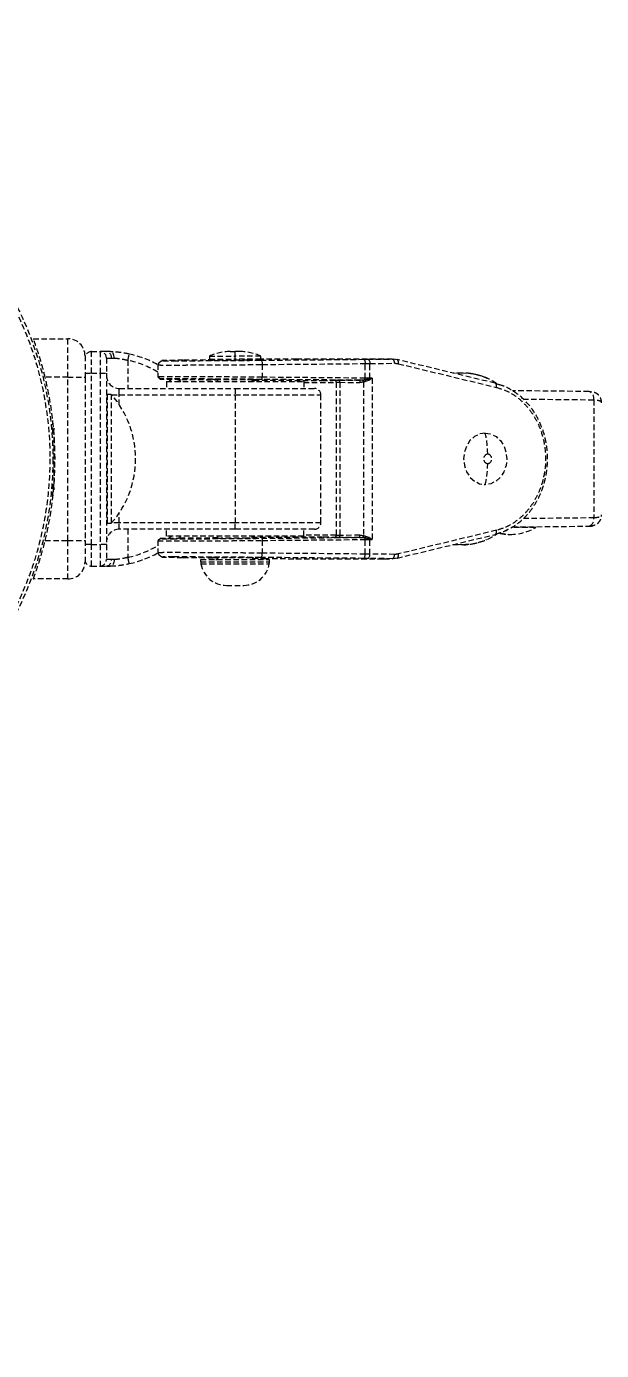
# Model space of a CAD drawing. Header units: millimetres. Extents: x -4075 to 3853, y -2344 to 2376.
# Drawn here: x -1712.3 to -1578.2, y 138.3 to 447 of the extents above; entities that cross this region are included whole.
import ezdxf

# ---------------------------------------------------------------- set-up
doc = ezdxf.new("R2010")
doc.units = ezdxf.units.MM
doc.linetypes.add('HIDDEN', pattern=[1.905, 1.27, -0.635])
for name, color, linetype in [('DIKOM_ОБЪЕКТ', 7, 'Continuous'), ('DIKOM_РАЗМЕР_ЗОНА', 7, 'Continuous'), ('DIKOM_РАЗМЕР_ОБЪЕКТА', 7, 'Continuous')]:
    doc.layers.add(name, color=color, linetype=linetype)
doc.styles.add('style1', font='arialbd.ttf', dxfattribs={"width": 0.8})
doc.dimstyles.new('1-50', dxfattribs={"dimtxt": 300, "dimasz": 200, "dimexe": 100, "dimexo": 0, "dimgap": 100, "dimtad": 1, "dimtxsty": 'style1', "dimcen": 200, "dimclrd": 7, "dimclre": 7, "dimclrt": 7, "dimadec": 1, "dimazin": 2, "dimtfac": 1, "dimtmove": 0, "dimatfit": 2, "dimfxl": 0, "dimlwd": 25, "dimlwe": 18, "dimarcsym": 0})

# ---------------------------------------------------------------- blocks, each defined once
blk = doc.blocks.new('*D0')
at = {"layer": 'Defpoints', "color": 0, "transparency": 16777216}
for p in [(-3364.5, 346.19), (3853.1, 341.49), (3853.1, -2244.04)]:
    blk.add_point(p, dxfattribs=at)
at = {"layer": 'DIKOM_РАЗМЕР_ЗОНА', "color": 7, "lineweight": 18, "transparency": 16777216}
for p, q in [((-3364.5, 346.19), (-3364.5, -2344.04)), ((3853.1, 341.49), (3853.1, -2344.04))]:
    blk.add_line(p, q, dxfattribs=at)
at = {"layer": 'DIKOM_РАЗМЕР_ЗОНА', "color": 7, "lineweight": 25, "transparency": 16777216}
blk.add_line((-3164.5, -2244.04), (3653.1, -2244.04), dxfattribs=at)
at = {"layer": 'DIKOM_РАЗМЕР_ЗОНА', "color": 7, "transparency": 16777216}
for points in [[(-3164.5, -2210.7), (-3164.5, -2277.37), (-3364.5, -2244.04)], [(3653.1, -2210.7), (3653.1, -2277.37), (3853.1, -2244.04)]]:
    blk.add_solid(points, dxfattribs=at)
at = {"layer": 'DIKOM_РАЗМЕР_ЗОНА', "color": 7, "transparency": 16777216, "insert": (164.83, -1990.86), "char_height": 300, "attachment_point": 5, "style": 'style1'}
blk.add_mtext('{\\fArial|b0|i0|c204|p34;7220}', dxfattribs=at)
blk = doc.blocks.new('*D1')
at = {"layer": 'Defpoints', "color": 0, "transparency": 16777216}
for p in [(-1865.19, 346.19), (2353.81, 346.19), (2353.81, -666.66)]:
    blk.add_point(p, dxfattribs=at)
at = {"layer": 'DIKOM_РАЗМЕР_ОБЪЕКТА', "color": 7, "lineweight": 18, "transparency": 16777216}
for p, q in [((-1865.19, 346.19), (-1865.19, -766.66)), ((2353.81, 346.19), (2353.81, -766.66))]:
    blk.add_line(p, q, dxfattribs=at)
at = {"layer": 'DIKOM_РАЗМЕР_ОБЪЕКТА', "color": 7, "lineweight": 25, "transparency": 16777216}
blk.add_line((-1665.19, -666.66), (2153.81, -666.66), dxfattribs=at)
at = {"layer": 'DIKOM_РАЗМЕР_ОБЪЕКТА', "color": 7, "transparency": 16777216}
for points in [[(-1665.19, -633.33), (-1665.19, -700), (-1865.19, -666.66)], [(2153.81, -633.33), (2153.81, -700), (2353.81, -666.66)]]:
    blk.add_solid(points, dxfattribs=at)
at = {"layer": 'DIKOM_РАЗМЕР_ОБЪЕКТА', "color": 7, "transparency": 16777216, "insert": (244.3, -413.49), "char_height": 300, "attachment_point": 5, "style": 'style1'}
blk.add_mtext('{\\fArial|b0|i0|c204|p34;4220}', dxfattribs=at)
blk = doc.blocks.new('*D2')
at = {"layer": 'Defpoints', "color": 0, "transparency": 16777216}
for p in [(2054.85, 2376.19), (-3624.48, -1683.81), (2044.31, -1683.81)]:
    blk.add_point(p, dxfattribs=at)
at = {"layer": 'DIKOM_РАЗМЕР_ЗОНА', "color": 7, "lineweight": 18, "transparency": 16777216}
for p, q in [((2054.85, 2376.19), (-3724.48, 2376.19)), ((2044.31, -1683.81), (-3724.48, -1683.81))]:
    blk.add_line(p, q, dxfattribs=at)
at = {"layer": 'DIKOM_РАЗМЕР_ЗОНА', "color": 7, "lineweight": 25, "transparency": 16777216}
blk.add_line((-3624.48, 2176.19), (-3624.48, -1483.81), dxfattribs=at)
at = {"layer": 'DIKOM_РАЗМЕР_ЗОНА', "color": 7, "transparency": 16777216}
for points in [[(-3657.81, 2176.19), (-3591.14, 2176.19), (-3624.48, 2376.19)], [(-3657.81, -1483.81), (-3591.14, -1483.81), (-3624.48, -1683.81)]]:
    blk.add_solid(points, dxfattribs=at)
at = {"layer": 'DIKOM_РАЗМЕР_ЗОНА', "color": 7, "transparency": 16777216, "insert": (-3877.65, 411.65), "char_height": 300, "attachment_point": 5, "rotation": 90, "style": 'style1'}
blk.add_mtext('{\\fArial|b0|i0|c204|p34;4000}', dxfattribs=at)
blk = doc.blocks.new('*D3')
at = {"layer": 'Defpoints', "color": 0, "transparency": 16777216}
for p in [(1216.81, 846.19), (-2144.45, -153.81), (1216.81, -153.81)]:
    blk.add_point(p, dxfattribs=at)
at = {"layer": 'DIKOM_РАЗМЕР_ОБЪЕКТА', "color": 7, "lineweight": 18, "transparency": 16777216}
for p, q in [((1216.81, 846.19), (-2244.45, 846.19)), ((1216.81, -153.81), (-2244.45, -153.81))]:
    blk.add_line(p, q, dxfattribs=at)
at = {"layer": 'DIKOM_РАЗМЕР_ОБЪЕКТА', "color": 7, "lineweight": 25, "transparency": 16777216}
blk.add_line((-2144.45, 646.19), (-2144.45, 46.19), dxfattribs=at)
at = {"layer": 'DIKOM_РАЗМЕР_ОБЪЕКТА', "color": 7, "transparency": 16777216}
for points in [[(-2177.79, 646.19), (-2111.12, 646.19), (-2144.45, 846.19)], [(-2177.79, 46.19), (-2111.12, 46.19), (-2144.45, -153.81)]]:
    blk.add_solid(points, dxfattribs=at)
at = {"layer": 'DIKOM_РАЗМЕР_ОБЪЕКТА', "color": 7, "transparency": 16777216, "insert": (-2397.63, 346.19), "char_height": 300, "attachment_point": 5, "rotation": 90, "style": 'style1'}
blk.add_mtext('{\\fArial|b0|i0|c204|p34;1000}', dxfattribs=at)

msp = doc.modelspace()

# ---------------------------------------------------------------- linework, layer by layer
at = {"layer": 'DIKOM_ОБЪЕКТ', "color": 7, "linetype": 'HIDDEN', "lineweight": 15}
for p, q in [((-1710.754, 374.185), (-1702.694, 374.185)), ((-1702.694, 365.185), (-1702.694, 374.185)), ((-1697.194, 371.185), (-1695.194, 371.185)), ((-1697.194, 366.185), (-1697.194, 371.185)), ((-1695.194, 371.185), (-1695.194, 366.185)), ((-1693.694, 371.185), (-1695.194, 371.185)), ((-1692.794, 371.169), (-1693.694, 371.185)), ((-1664.811, 371.185), (-1663.694, 371.185)), ((-1663.694, 370.141), (-1663.694, 371.185)), ((-1662.578, 371.185), (-1663.694, 371.185)), ((-1698.694, 370.185), (-1698.694, 365.185)), ((-1693.694, 369.685), (-1693.694, 366.185)), ((-1693.694, 369.685), (-1692.541, 369.685)), ((-1692.541, 369.685), (-1691.889, 369.67)), ((-1688.694, 369.147), (-1688.694, 362.585)), ((-1681.694, 368.172), (-1681.694, 365.199)), ((-1668.697, 369.254), (-1675.799, 369.168)), ((-1669.694, 370.141), (-1669.694, 369.4)), ((-1669.694, 370.141), (-1663.694, 370.141)), ((-1669.694, 369.4), (-1663.694, 369.4)), ((-1668.953, 369.4), (-1668.518, 369.153)), ((-1663.694, 369.4), (-1663.694, 370.141)), ((-1657.694, 370.141), (-1663.694, 370.141)), ((-1657.694, 369.4), (-1663.694, 369.4)), ((-1658.742, 369.226), (-1658.436, 369.4)), ((-1657.789, 369.386), (-1658.474, 369.378)), ((-1657.71, 369.168), (-1633.723, 369.386)), ((-1657.694, 369.4), (-1657.694, 370.141)), ((-1657.351, 368.168), (-1633.363, 368.387)), ((-1657.351, 368.168), (-1657.351, 365.204)), ((-1651.295, 369.455), (-1656.991, 369.395)), ((-1649.378, 369.455), (-1651.295, 369.455)), ((-1649.378, 369.455), (-1649.514, 369.454)), ((-1629.09, 369.454), (-1649.514, 369.454)), ((-1649.484, 369.454), (-1649.514, 369.454)), ((-1649.483, 369.454), (-1649.514, 369.454)), ((-1629.08, 369.454), (-1649.484, 369.454)), ((-1633.363, 364.985), (-1633.363, 368.387)), ((-1632.798, 369.395), (-1627.038, 369.455)), ((-1632.254, 368.395), (-1626.493, 368.455)), ((-1632.254, 364.975), (-1632.254, 368.395)), ((-1628.956, 369.455), (-1629.09, 369.454)), ((-1629.09, 369.454), (-1628.955, 369.455)), ((-1629.09, 369.454), (-1629.073, 369.454)), ((-1629.09, 369.454), (-1629.077, 369.454)), ((-1627.038, 369.455), (-1628.955, 369.455)), ((-1625.775, 369.245), (-1626.841, 369.386)), ((-1603.067, 363.817), (-1625.919, 369.327)), ((-1625.616, 368.355), (-1602.765, 362.844)), ((-1702.694, 365.185), (-1707.983, 365.185)), ((-1702.694, 327.185), (-1702.694, 365.185)), ((-1702.694, 365.185), (-1698.694, 365.185)), ((-1698.694, 366.185), (-1697.194, 366.185)), ((-1698.694, 365.185), (-1698.694, 327.185)), ((-1697.194, 326.185), (-1697.194, 366.185)), ((-1697.194, 366.185), (-1695.194, 366.185)), ((-1695.194, 366.185), (-1695.194, 326.185)), ((-1695.194, 366.185), (-1693.694, 366.185)), ((-1693.694, 366.185), (-1693.694, 326.185)), ((-1681.627, 365.3), (-1681.63, 365.299)), ((-1679.694, 364.185), (-1679.694, 362.585)), ((-1679.694, 364.185), (-1647.694, 364.185)), ((-1678.586, 364.185), (-1679.449, 364.876)), ((-1676.995, 364.79), (-1676.345, 364.185)), ((-1676.151, 364.704), (-1667.694, 364.601)), ((-1667.694, 364.185), (-1667.694, 364.716)), ((-1659.694, 364.185), (-1659.694, 364.657)), ((-1658.731, 364.627), (-1659.694, 364.626)), ((-1659.694, 364.53), (-1659.32, 364.528)), ((-1659.281, 364.502), (-1659.694, 364.512)), ((-1659.694, 364.504), (-1659.278, 364.499)), ((-1634.666, 364.496), (-1657.531, 364.704)), ((-1633.363, 364.985), (-1657.351, 365.204)), ((-1647.694, 364.185), (-1647.694, 362.585)), ((-1639.332, 364.527), (-1634.666, 364.496)), ((-1633.842, 364.535), (-1634.666, 364.496)), ((-1634.561, 364.496), (-1634.649, 364.46)), ((-1632.539, 364.478), (-1633.339, 364.182)), ((-1631.746, 364.97), (-1632.269, 364.815)), ((-1631.746, 364.97), (-1632.254, 364.975)), ((-1631.746, 364.97), (-1632.207, 364.655)), ((-1631.746, 364.97), (-1631.746, 327.401)), ((-1610.781, 366.185), (-1612.891, 366.185)), ((-1610.779, 366.134), (-1612.331, 366.05)), ((-1609.915, 366.1), (-1611.236, 366.178)), ((-1693.494, 361.185), (-1693.694, 360.985)), ((-1692.566, 361.185), (-1693.494, 361.185)), ((-1693.494, 361.185), (-1693.494, 331.185)), ((-1692.566, 361.185), (-1692.566, 331.185)), ((-1690.694, 361.085), (-1690.694, 362.585)), ((-1690.694, 362.585), (-1663.694, 362.585)), ((-1663.694, 362.585), (-1645.194, 362.585)), ((-1663.694, 362.585), (-1663.694, 361.085)), ((-1640.158, 364.035), (-1640.158, 328.337)), ((-1639.277, 364.027), (-1634.61, 363.996)), ((-1639.277, 364.027), (-1639.277, 328.344)), ((-1633.713, 364.08), (-1633.713, 328.291)), ((-1602.801, 363.708), (-1602.006, 363.433)), ((-1581.141, 361.875), (-1599.006, 362.062)), ((-1580.942, 361.842), (-1581.141, 361.875)), ((-1693.694, 361.085), (-1693.594, 361.085)), ((-1692.478, 361.085), (-1690.694, 361.085)), ((-1690.694, 361.085), (-1663.694, 361.085)), ((-1690.694, 358.75), (-1690.694, 361.085)), ((-1663.694, 361.085), (-1663.694, 331.285)), ((-1663.694, 361.085), (-1643.694, 361.085)), ((-1643.694, 331.285), (-1643.694, 361.085)), ((-1580.051, 359.875), (-1596.453, 360.047)), ((-1580.051, 359.875), (-1580.051, 332.496)), ((-1706.194, 352.185), (-1706.194, 355.116)), ((-1706.481, 352.935), (-1706.481, 352.935)), ((-1705.92, 352.185), (-1706.421, 352.185)), ((-1705.894, 340.532), (-1705.894, 351.839)), ((-1605.615, 352.185), (-1605.359, 352.185)), ((-1706.421, 340.185), (-1705.92, 340.185)), ((-1706.194, 337.255), (-1706.194, 340.185)), ((-1605.615, 340.185), (-1605.359, 340.185)), ((-1706.481, 339.435), (-1706.474, 339.435)), ((-1690.694, 331.285), (-1690.694, 333.621)), ((-1693.694, 331.385), (-1693.494, 331.185)), ((-1693.594, 331.285), (-1693.694, 331.285)), ((-1693.494, 331.185), (-1692.566, 331.185)), ((-1690.694, 331.285), (-1692.478, 331.285)), ((-1690.694, 329.785), (-1690.694, 331.285)), ((-1663.694, 331.285), (-1690.694, 331.285)), ((-1663.694, 329.785), (-1663.694, 331.285)), ((-1643.694, 331.285), (-1663.694, 331.285)), ((-1599.087, 330.308), (-1581.141, 330.496)), ((-1596.464, 332.324), (-1580.051, 332.496)), ((-1595.536, 330.185), (-1595.536, 330.345)), ((-1580.936, 330.531), (-1581.141, 330.496)), ((-1707.983, 327.185), (-1702.694, 327.185)), ((-1702.694, 327.185), (-1698.694, 327.185)), ((-1702.694, 318.185), (-1702.694, 327.185)), ((-1698.694, 327.185), (-1698.694, 322.185)), ((-1663.694, 329.785), (-1690.694, 329.785)), ((-1688.694, 329.785), (-1688.694, 323.224)), ((-1681.694, 327.172), (-1681.694, 324.199)), ((-1679.694, 328.185), (-1679.694, 329.785)), ((-1647.694, 328.185), (-1679.694, 328.185)), ((-1679.407, 327.527), (-1678.586, 328.185)), ((-1676.345, 328.185), (-1677.035, 327.545)), ((-1667.694, 327.77), (-1676.153, 327.667)), ((-1667.694, 327.77), (-1676.151, 327.667)), ((-1668.749, 327.67), (-1668.587, 327.672)), ((-1667.694, 327.655), (-1667.694, 328.185)), ((-1645.194, 329.785), (-1663.694, 329.785)), ((-1659.694, 327.713), (-1659.694, 328.185)), ((-1659.278, 327.872), (-1659.694, 327.867)), ((-1659.694, 327.859), (-1659.281, 327.869)), ((-1659.32, 327.843), (-1659.694, 327.841)), ((-1659.694, 327.745), (-1658.814, 327.745)), ((-1657.531, 327.667), (-1634.666, 327.875)), ((-1657.351, 327.167), (-1633.363, 327.386)), ((-1657.351, 327.167), (-1657.351, 324.203)), ((-1647.694, 328.185), (-1647.694, 329.785)), ((-1634.666, 327.875), (-1639.332, 327.844)), ((-1634.61, 328.375), (-1639.277, 328.344)), ((-1634.666, 327.875), (-1633.842, 327.836)), ((-1634.649, 327.91), (-1634.562, 327.875)), ((-1633.363, 323.984), (-1633.363, 327.386)), ((-1633.339, 328.189), (-1632.539, 327.893)), ((-1632.269, 327.556), (-1631.746, 327.401)), ((-1632.254, 327.395), (-1631.746, 327.401)), ((-1632.254, 323.975), (-1632.254, 327.395)), ((-1632.207, 327.716), (-1631.746, 327.401)), ((-1625.919, 323.044), (-1603.067, 328.554)), ((-1602.765, 329.527), (-1625.616, 324.016)), ((-1593.536, 330.185), (-1599.317, 330.185)), ((-1697.194, 326.185), (-1698.694, 326.185)), ((-1697.194, 326.185), (-1695.194, 326.185)), ((-1697.194, 321.185), (-1697.194, 326.185)), ((-1695.194, 326.185), (-1695.194, 321.185)), ((-1693.694, 326.185), (-1695.194, 326.185)), ((-1693.694, 326.185), (-1693.694, 322.685)), ((-1633.363, 323.984), (-1657.351, 324.203)), ((-1612.891, 326.185), (-1610.781, 326.185)), ((-1612.284, 326.332), (-1610.781, 326.198)), ((-1697.194, 321.185), (-1695.194, 321.185)), ((-1695.194, 321.185), (-1693.694, 321.185)), ((-1692.541, 322.685), (-1693.694, 322.685)), ((-1691.889, 322.701), (-1692.541, 322.685)), ((-1675.799, 323.203), (-1667.701, 323.105)), ((-1671.694, 322.185), (-1671.694, 322.685)), ((-1671.694, 322.685), (-1655.694, 322.685)), ((-1671.694, 322.185), (-1655.694, 322.185)), ((-1671.649, 321.675), (-1655.739, 321.675)), ((-1659.662, 323.007), (-1657.789, 322.984)), ((-1633.723, 322.984), (-1657.71, 323.203)), ((-1656.991, 322.975), (-1651.295, 322.916)), ((-1655.694, 322.185), (-1655.694, 322.685)), ((-1651.295, 322.916), (-1649.378, 322.916)), ((-1649.514, 322.917), (-1629.09, 322.917)), ((-1649.514, 322.917), (-1649.378, 322.916)), ((-1649.514, 322.917), (-1649.484, 322.917)), ((-1649.514, 322.917), (-1649.464, 322.917)), ((-1649.484, 322.917), (-1629.08, 322.917)), ((-1627.038, 322.916), (-1632.798, 322.975)), ((-1626.493, 323.916), (-1632.254, 323.975)), ((-1629.09, 322.917), (-1628.956, 322.916)), ((-1628.955, 322.916), (-1629.09, 322.917)), ((-1629.073, 322.917), (-1629.09, 322.917)), ((-1629.077, 322.917), (-1629.09, 322.917)), ((-1628.955, 322.916), (-1627.038, 322.916)), ((-1626.841, 322.985), (-1625.775, 323.126)), ((-1702.694, 318.185), (-1710.754, 318.185)), ((-1665.694, 316.685), (-1661.694, 316.685))]:
    msp.add_line(p, q, dxfattribs=at)
at = {"layer": 'DIKOM_ОБЪЕКТ', "color": 7, "linetype": 'HIDDEN', "lineweight": 15, "flags": 128}
for points in [[(-1691.889, 369.67), (-1691.901, 369.958), (-1691.948, 370.236), (-1692.029, 370.492), (-1692.14, 370.718), (-1692.277, 370.905), (-1692.436, 371.045), (-1692.611, 371.135), (-1692.794, 371.169)], [(-1657.71, 369.168), (-1657.642, 369.148), (-1657.575, 369.091), (-1657.514, 368.999), (-1657.459, 368.874), (-1657.414, 368.723), (-1657.381, 368.55), (-1657.359, 368.363), (-1657.351, 368.168)], [(-1649.221, 369.454), (-1649.247, 369.454), (-1649.378, 369.455)], [(-1633.723, 369.386), (-1633.654, 369.367), (-1633.587, 369.31), (-1633.526, 369.217), (-1633.471, 369.093), (-1633.427, 368.941), (-1633.393, 368.769), (-1633.371, 368.581), (-1633.363, 368.387)], [(-1632.798, 369.395), (-1632.693, 369.376), (-1632.592, 369.319), (-1632.498, 369.227), (-1632.416, 369.103), (-1632.348, 368.951), (-1632.297, 368.778), (-1632.265, 368.591), (-1632.254, 368.395)], [(-1627.038, 369.455), (-1626.933, 369.436), (-1626.841, 369.386)], [(-1659.203, 364.185), (-1659.206, 364.219), (-1659.217, 364.305), (-1659.232, 364.381), (-1659.251, 364.443), (-1659.272, 364.489), (-1659.295, 364.518), (-1659.32, 364.528)], [(-1657.531, 364.704), (-1657.496, 364.714), (-1657.463, 364.742), (-1657.432, 364.788), (-1657.405, 364.851), (-1657.383, 364.926), (-1657.366, 365.013), (-1657.355, 365.106), (-1657.351, 365.204)], [(-1605.359, 352.185), (-1606.661, 351.981), (-1607.875, 351.382), (-1608.917, 350.428), (-1609.717, 349.185), (-1610.22, 347.738), (-1610.391, 346.185), (-1610.22, 344.633), (-1609.717, 343.185), (-1608.917, 341.943), (-1607.875, 340.989), (-1606.661, 340.39), (-1605.359, 340.185)], [(-1605.359, 352.185), (-1604.057, 351.981), (-1602.843, 351.382), (-1601.801, 350.428), (-1601.001, 349.185), (-1600.499, 347.738), (-1600.327, 346.185), (-1600.499, 344.633), (-1601.001, 343.185), (-1601.801, 341.943), (-1602.843, 340.989), (-1604.057, 340.39), (-1605.359, 340.185)], [(-1659.203, 328.185), (-1659.206, 328.152), (-1659.217, 328.066), (-1659.232, 327.99), (-1659.251, 327.928), (-1659.272, 327.882), (-1659.295, 327.853), (-1659.32, 327.843)], [(-1657.531, 327.667), (-1657.496, 327.657), (-1657.463, 327.629), (-1657.432, 327.583), (-1657.405, 327.52), (-1657.383, 327.445), (-1657.366, 327.358), (-1657.355, 327.265), (-1657.351, 327.167)], [(-1657.71, 323.203), (-1657.642, 323.222), (-1657.575, 323.28), (-1657.514, 323.372), (-1657.459, 323.496), (-1657.414, 323.648), (-1657.381, 323.821), (-1657.359, 324.008), (-1657.351, 324.203)], [(-1691.889, 322.701), (-1691.901, 322.412), (-1691.948, 322.135), (-1692.029, 321.878), (-1692.14, 321.653), (-1692.277, 321.466), (-1692.436, 321.326), (-1692.611, 321.236), (-1692.794, 321.202)], [(-1649.378, 322.916), (-1649.247, 322.917), (-1649.221, 322.917)], [(-1633.723, 322.984), (-1633.654, 323.004), (-1633.587, 323.061), (-1633.526, 323.154), (-1633.471, 323.278), (-1633.427, 323.429), (-1633.393, 323.602), (-1633.371, 323.79), (-1633.363, 323.984)], [(-1632.798, 322.975), (-1632.693, 322.995), (-1632.592, 323.052), (-1632.498, 323.144), (-1632.416, 323.268), (-1632.348, 323.42), (-1632.297, 323.593), (-1632.265, 323.78), (-1632.254, 323.975)], [(-1627.038, 322.916), (-1626.933, 322.935), (-1626.841, 322.985)]]:
    msp.add_lwpolyline(points, dxfattribs=at)
at = {"layer": 'DIKOM_ОБЪЕКТ', "color": 7, "linetype": 'HIDDEN', "lineweight": 15}
for radius in [79.5, 78.802]:
    msp.add_circle((-1785.694, 346.185), radius, dxfattribs=at)
for centre, radius, start, end in [((-1702.694, 370.185), 4, 0, 90), ((-1697.194, 369.685), 1.5, 90, 180), ((-1695.194, 369.685), 1.5, 0, 90), ((-1693.893, 369.839), 1.362, 353.54328, 81.5939), ((-1693.694, 346.185), 25, 61.70799, 77.71507), ((-1664.811, 359.248), 11.937, 90, 114.1466), ((-1662.578, 359.248), 11.937, 65.8534, 90), ((-1693.694, 346.185), 23.5, 59.29364, 77.7155), ((-1649.379, 369.305), 0.15, 80.92258, 89.9815), ((-1627.685, 368.54), 1.195, 355.91988, 45.09334), ((-1625.995, 369.027), 0.31, 44.72392, 75.60112), ((-1626.623, 368.633), 1.046, 344.5581, 35.8128), ((-1785.694, 346.185), 80, 346.26096, 13.73904), ((-1690.694, 365.585), 3, 180, 270), ((-1640.638, 364.04), 0.488, 56.84687, 89.60139), ((-1640.386, 364.157), 1.117, 353.32575, 19.36312), ((-1635.949, 363.689), 2.27, 9.92524, 21.86654), ((-1634.363, 364.963), 1.001, 337.70581, 1.2722), ((-1582.618, 376.835), 52.275, 193.55463, 194.00807), ((-1631.087, 365.025), 1.552, 191.02364, 200.64283), ((-1633.155, 364.981), 0.901, 349.40873, 359.65134), ((-1631.115, 365.167), 1.206, 196.96023, 205.1197), ((-1709.567, 346.185), 22.673, 318.57879, 41.42121), ((-1645.194, 361.085), 1.5, 0, 90), ((-1603.144, 363.517), 0.309, 44.88723, 75.60758), ((-1603.771, 363.123), 1.045, 344.54341, 35.89848), ((-1581.965, 360.195), 1.94, 350.52866, 58.17439), ((-1625.515, 347.363), 20.725, 359.8331, 13.45635), ((-1604.631, 346.185), 1.128, 98.09966, 261.90034), ((-1604.949, 346.185), 1.128, 278.09966, 81.90034), ((-1625.515, 345.008), 20.725, 346.54365, 0.1669), ((-1645.194, 331.285), 1.5, 270, 0), ((-1581.971, 332.178), 1.946, 302.15501, 9.39948), ((-1690.694, 326.785), 3, 90, 180), ((-1640.639, 328.335), 0.492, 270.54846, 333.19052), ((-1640.386, 328.214), 1.117, 340.63688, 6.67425), ((-1635.719, 328.246), 1.117, 340.63663, 6.67476), ((-1635.949, 328.682), 2.27, 338.13342, 350.07472), ((-1582.619, 315.536), 52.274, 165.99193, 166.44538), ((-1634.363, 327.408), 1.001, 358.7278, 22.29419), ((-1631.087, 327.346), 1.552, 159.35712, 168.97636), ((-1631.115, 327.204), 1.206, 154.88026, 163.03974), ((-1633.155, 327.39), 0.901, 0.34866, 10.59127), ((-1603.144, 328.854), 0.309, 284.39252, 315.11526), ((-1603.771, 329.248), 1.045, 324.10283, 15.45637), ((-1599.536, 340.578), 12, 258.11601, 270), ((-1599.53, 337.106), 8.528, 254.72583, 269.96085), ((-1599.536, 340.578), 12, 270, 300), ((-1693.694, 346.185), 23.5, 282.28462, 300.70636), ((-1693.694, 346.185), 25, 282.28587, 298.6854), ((-1702.694, 322.185), 4, 270, 0), ((-1697.194, 322.685), 1.5, 180, 270), ((-1695.194, 322.685), 1.5, 270, 0), ((-1693.893, 322.532), 1.362, 278.4061, 6.45672), ((-1668.779, 322.185), 2.916, 180, 190.0808), ((-1665.694, 322.734), 6.048, 190.0808, 270), ((-1668.194, 323.185), 0.5, 270, 0), ((-1661.694, 322.734), 6.048, 270, 349.9192), ((-1659.194, 323.185), 0.5, 180, 270), ((-1658.61, 322.185), 2.916, 349.9192, 0), ((-1649.379, 323.066), 0.15, 270.0185, 279.07742), ((-1627.685, 323.831), 1.195, 314.90664, 4.08013), ((-1625.995, 323.344), 0.31, 284.39888, 315.27604), ((-1626.623, 323.738), 1.046, 324.18718, 15.44191)]:
    msp.add_arc(centre, radius, start, end, dxfattribs=at)
for points, knots in [([(-1707.983, 365.185), (-1708.252, 366.231), (-1708.791, 368.322), (-1709.652, 371.075), (-1710.355, 373.111), (-1710.712, 374.073), (-1710.744, 374.157), (-1710.754, 374.185)], [0, 0, 0, 0, 0.2241725, 0.4482872, 0.6727418, 0.8888137, 1, 1, 1, 1]), ([(-1688.375, 370.613), (-1689.226, 370.772), (-1690.814, 371.068), (-1692.166, 371.137), (-1692.794, 371.169)], [0, 0, 0, 0, 0.5362766, 1, 1, 1, 1]), ([(-1691.889, 369.67), (-1691.437, 369.64), (-1690.463, 369.576), (-1689.311, 369.297), (-1688.694, 369.147)], [0, 0, 0, 0, 0.4647824, 1, 1, 1, 1]), ([(-1681.676, 368.079), (-1681.686, 368.077), (-1681.707, 368.072), (-1681.557, 368.066), (-1681.19, 368.059), (-1680.405, 368.053), (-1678.992, 368.051), (-1677.148, 368.053), (-1674.893, 368.059), (-1672.253, 368.069), (-1669.768, 368.081), (-1667.592, 368.094), (-1665.774, 368.105), (-1663.45, 368.121), (-1660.567, 368.141), (-1658.452, 368.159), (-1657.351, 368.168)], [0, 0, 0, 0, 0.0454861, 0.0904797, 0.1349807, 0.2224231, 0.3079008, 0.3928047, 0.4794659, 0.5678841, 0.6580594, 0.7063578, 0.7581436, 0.8134161, 0.9027966, 1, 1, 1, 1]), ([(-1680.856, 369.02), (-1680.857, 369.014), (-1680.858, 369.005), (-1680.883, 368.977), (-1680.909, 368.954), (-1680.94, 368.929), (-1680.964, 368.912), (-1680.989, 368.894), (-1681.008, 368.88), (-1681.029, 368.866), (-1681.058, 368.846), (-1681.107, 368.812), (-1681.209, 368.74), (-1681.422, 368.575), (-1681.644, 368.336), (-1681.676, 368.16), (-1681.694, 368.061)], [0, 0, 0, 0, 0.1014133, 0.1526996, 0.1885038, 0.2014156, 0.2117149, 0.2203848, 0.2245612, 0.2288618, 0.2384059, 0.2499124, 0.2801177, 0.3703732, 0.648666, 1, 1, 1, 1]), ([(-1675.799, 369.168), (-1676.546, 369.158), (-1678.112, 369.139), (-1679.757, 369.111), (-1680.635, 369.087), (-1680.874, 369.072), (-1680.56, 369.067), (-1680.517, 369.067)], [0, 0, 0, 0, 0.2216638, 0.4645649, 0.7131897, 0.9606434, 1, 1, 1, 1]), ([(-1680.517, 369.067), (-1680.35, 369.063), (-1679.981, 369.054), (-1678.779, 369.052), (-1678.118, 369.052)], [0, 0, 0, 0, 0.44945798, 1, 1, 1, 1]), ([(-1678.118, 369.052), (-1678.105, 369.051), (-1677.511, 369.05), (-1675.591, 369.054), (-1672.533, 369.065), (-1669.305, 369.082), (-1666.223, 369.101), (-1663.425, 369.121), (-1660.544, 369.143), (-1658.697, 369.159), (-1657.71, 369.168)], [0, 0, 0, 0, 0.0040592, 0.1803015, 0.3451784, 0.5077528, 0.6301494, 0.7512803, 0.8671848, 1, 1, 1, 1]), ([(-1660.703, 369.2), (-1661.351, 369.194), (-1662.649, 369.181), (-1664.88, 369.165), (-1666.896, 369.154), (-1668.442, 369.151), (-1669.228, 369.154), (-1669.285, 369.163), (-1668.757, 369.172), (-1668.558, 369.175)], [0, 0, 0, 0, 0.151192, 0.3026281, 0.4540987, 0.6055601, 0.7570117, 0.9084557, 1, 1, 1, 1]), ([(-1658.706, 369.246), (-1658.545, 369.246), (-1658.079, 369.244), (-1658.211, 369.234), (-1659.029, 369.219), (-1660.147, 369.206), (-1660.703, 369.2)], [0, 0, 0, 0, 0.1500682, 0.4342893, 0.718973, 1, 1, 1, 1]), ([(-1656.991, 369.395), (-1657.156, 369.394), (-1657.438, 369.391), (-1657.686, 369.388), (-1657.789, 369.386)], [0, 0, 0, 0, 0.5838944, 1, 1, 1, 1]), ([(-1633.723, 369.386), (-1633.536, 369.388), (-1633.216, 369.391), (-1632.921, 369.394), (-1632.798, 369.395)], [0, 0, 0, 0, 0.5838944, 1, 1, 1, 1]), ([(-1633.363, 368.387), (-1633.139, 368.388), (-1632.755, 368.391), (-1632.401, 368.394), (-1632.254, 368.395)], [0, 0, 0, 0, 0.5838862, 1, 1, 1, 1]), ([(-1626.493, 368.455), (-1626.321, 368.451), (-1626.026, 368.443), (-1625.736, 368.381), (-1625.616, 368.355)], [0, 0, 0, 0, 0.5851124, 1, 1, 1, 1]), ([(-1681.694, 365.306), (-1681.681, 365.268), (-1681.658, 365.2), (-1681.515, 365.105), (-1681.393, 365.028), (-1681.344, 364.992), (-1681.324, 364.976), (-1681.317, 364.97), (-1681.312, 364.964), (-1681.307, 364.96), (-1681.303, 364.956), (-1681.299, 364.95), (-1681.294, 364.944), (-1681.292, 364.941), (-1681.291, 364.939)], [0, 0, 0, 0, 0.4759541, 0.8395887, 0.9449822, 0.9733229, 0.9778492, 0.9814802, 0.9844535, 0.9858361, 0.9872397, 0.9903766, 0.9943256, 1, 1, 1, 1]), ([(-1657.351, 365.204), (-1658.459, 365.213), (-1660.587, 365.231), (-1663.801, 365.255), (-1666.713, 365.275), (-1669.181, 365.29), (-1671.268, 365.301), (-1673.062, 365.309), (-1674.984, 365.316), (-1676.925, 365.322), (-1678.738, 365.324), (-1680.166, 365.323), (-1681.145, 365.317), (-1681.652, 365.309), (-1681.632, 365.302), (-1681.627, 365.3)], [0, 0, 0, 0, 0.1011021, 0.1940565, 0.2788575, 0.3554999, 0.415297, 0.4743253, 0.5325848, 0.618479, 0.7026466, 0.787005, 0.8729596, 0.9605106, 1, 1, 1, 1]), ([(-1680.962, 364.81), (-1680.979, 364.81), (-1681.329, 364.807), (-1681.235, 364.795), (-1680.78, 364.776), (-1679.828, 364.756), (-1678.37, 364.732), (-1676.935, 364.714), (-1676.151, 364.704)], [0, 0, 0, 0, 0.0122089, 0.2483411, 0.425875, 0.6027073, 0.7831002, 1, 1, 1, 1]), ([(-1678.403, 364.824), (-1679.007, 364.823), (-1680.233, 364.822), (-1680.717, 364.814), (-1680.962, 364.81)], [0, 0, 0, 0, 0.49234991, 1, 1, 1, 1]), ([(-1657.531, 364.704), (-1658.549, 364.713), (-1660.483, 364.73), (-1663.486, 364.753), (-1666.385, 364.773), (-1669.531, 364.793), (-1672.793, 364.81), (-1675.826, 364.82), (-1677.726, 364.825), (-1678.356, 364.824), (-1678.403, 364.824)], [0, 0, 0, 0, 0.1343931, 0.2553316, 0.3776885, 0.4996519, 0.6621642, 0.8245587, 0.9869478, 1, 1, 1, 1]), ([(-1667.694, 364.685), (-1667.86, 364.687), (-1668.589, 364.696), (-1669.051, 364.708), (-1668.836, 364.717), (-1667.716, 364.717), (-1666.302, 364.712), (-1664.989, 364.705), (-1663.623, 364.696), (-1662.195, 364.684), (-1661.297, 364.676), (-1660.837, 364.671)], [0, 0, 0, 0, 0.04596323, 0.20151043, 0.35704374, 0.51250255, 0.61697609, 0.71374677, 0.79467361, 0.89482887, 1, 1, 1, 1]), ([(-1660.837, 364.671), (-1660.249, 364.664), (-1659.075, 364.651), (-1658.318, 364.636), (-1658.553, 364.631), (-1658.647, 364.63)], [0, 0, 0, 0, 0.3761476, 0.7501991, 1, 1, 1, 1]), ([(-1659.32, 364.528), (-1657.902, 364.52), (-1655.197, 364.504), (-1651.539, 364.488), (-1648.324, 364.476), (-1645.606, 364.471), (-1643.99, 364.469), (-1643.409, 364.471), (-1643.404, 364.471)], [0, 0, 0, 0, 0.2143779, 0.4087836, 0.6055281, 0.8016757, 0.9979989, 1, 1, 1, 1]), ([(-1643.404, 364.471), (-1642.932, 364.472), (-1641.98, 364.474), (-1641.021, 364.482), (-1640.419, 364.492), (-1640.187, 364.507), (-1640.477, 364.521), (-1640.634, 364.528)], [0, 0, 0, 0, 0.1873413, 0.3779076, 0.5657047, 0.7638114, 1, 1, 1, 1]), ([(-1640.634, 364.528), (-1640.642, 364.529), (-1640.658, 364.532), (-1640.339, 364.532), (-1639.878, 364.53), (-1639.516, 364.528), (-1639.332, 364.527)], [0, 0, 0, 0, 0.2731555, 0.5435237, 0.7671197, 1, 1, 1, 1]), ([(-1640.304, 364.382), (-1640.356, 364.427), (-1640.465, 364.518), (-1640.505, 364.527), (-1640.525, 364.532)], [0, 0, 0, 0, 0.4838872, 1, 1, 1, 1]), ([(-1640.304, 364.382), (-1640.281, 364.356), (-1640.235, 364.305), (-1640.174, 364.186), (-1640.164, 364.089), (-1640.158, 364.025)], [0, 0, 0, 0, 0.2634786, 0.5213972, 1, 1, 1, 1]), ([(-1633.437, 364.583), (-1633.514, 364.574), (-1633.649, 364.556), (-1633.784, 364.541), (-1633.842, 364.535)], [0, 0, 0, 0, 0.5720508, 1, 1, 1, 1]), ([(-1633.339, 364.182), (-1633.41, 364.161), (-1633.534, 364.125), (-1633.659, 364.094), (-1633.713, 364.08)], [0, 0, 0, 0, 0.56852921, 1, 1, 1, 1]), ([(-1632.61, 364.728), (-1632.655, 364.718), (-1632.78, 364.691), (-1633.052, 364.64), (-1633.287, 364.606), (-1633.437, 364.583)], [0, 0, 0, 0, 0.1696565, 0.4672913, 1, 1, 1, 1]), ([(-1632.254, 364.975), (-1632.453, 364.977), (-1632.809, 364.981), (-1633.194, 364.984), (-1633.363, 364.985)], [0, 0, 0, 0, 0.5597359, 1, 1, 1, 1]), ([(-1632.269, 364.815), (-1632.332, 364.797), (-1632.444, 364.766), (-1632.56, 364.739), (-1632.61, 364.728)], [0, 0, 0, 0, 0.56764089, 1, 1, 1, 1]), ([(-1632.207, 364.655), (-1632.269, 364.619), (-1632.375, 364.555), (-1632.49, 364.501), (-1632.539, 364.478)], [0, 0, 0, 0, 0.5722068, 1, 1, 1, 1]), ([(-1604.944, 364.912), (-1604.986, 364.934), (-1605.767, 365.347), (-1607.5, 365.82), (-1609.427, 366.232), (-1610.56, 366.15), (-1610.779, 366.134)], [0, 0, 0, 0, 0.0230697, 0.4295236, 0.8895686, 1, 1, 1, 1]), ([(-1602.764, 363.77), (-1603.03, 363.954), (-1604.051, 364.661), (-1606.022, 365.435), (-1608.164, 366.043), (-1609.478, 366.086), (-1609.915, 366.1)], [0, 0, 0, 0, 0.1231012, 0.4738865, 0.8251617, 1, 1, 1, 1]), ([(-1647.694, 363.977), (-1647.454, 363.976), (-1646.056, 363.971), (-1644.021, 363.969), (-1641.782, 363.973), (-1640.464, 363.981), (-1640.23, 363.99), (-1640.158, 363.992)], [0, 0, 0, 0, 0.0553285, 0.320955, 0.5943905, 0.8746358, 1, 1, 1, 1]), ([(-1640.145, 364.028), (-1640.152, 364.029), (-1640.162, 364.031), (-1640.07, 364.032), (-1639.968, 364.032), (-1639.831, 364.031), (-1639.666, 364.03), (-1639.479, 364.029), (-1639.344, 364.028), (-1639.277, 364.027)], [0, 0, 0, 0, 0.24543537, 0.36967377, 0.49452023, 0.61997542, 0.74604002, 0.87271466, 1, 1, 1, 1]), ([(-1633.713, 364.08), (-1633.88, 364.052), (-1634.178, 364.001), (-1634.479, 363.997), (-1634.61, 363.996)], [0, 0, 0, 0, 0.5636347, 1, 1, 1, 1]), ([(-1602.925, 328.636), (-1601.823, 328.995), (-1599.722, 329.682), (-1597.041, 331.595), (-1594.945, 333.779), (-1593.402, 336.074), (-1592.328, 338.291), (-1591.63, 340.313), (-1591.196, 342.121), (-1590.921, 343.909), (-1590.787, 345.914), (-1590.876, 348.302), (-1591.317, 351.035), (-1592.249, 354.015), (-1593.808, 357.075), (-1596.1, 359.98), (-1598.612, 361.952), (-1600.965, 363.16), (-1602.263, 363.541), (-1602.925, 363.735)], [0, 0, 0, 0, 0.0822956, 0.1569976, 0.2241308, 0.2837129, 0.3357635, 0.3802988, 0.417329, 0.4508945, 0.4917755, 0.5405645, 0.5972659, 0.6618827, 0.7344226, 0.8149052, 0.903355, 0.950671, 1, 1, 1, 1]), ([(-1602.765, 362.844), (-1601.807, 362.542), (-1599.958, 361.958), (-1597.48, 360.297), (-1595.52, 358.366), (-1593.924, 356.141), (-1592.574, 353.497), (-1591.517, 350.024), (-1591.142, 346.005), (-1591.58, 342.147), (-1592.549, 338.988), (-1593.751, 336.536), (-1595.095, 334.558), (-1596.61, 332.887), (-1598.341, 331.474), (-1600.385, 330.254), (-1601.926, 329.783), (-1602.765, 329.527)], [0, 0, 0, 0, 0.075504, 0.1458247, 0.2155916, 0.2694555, 0.3334939, 0.4139574, 0.5056649, 0.59146, 0.6627492, 0.7210612, 0.7736307, 0.8260642, 0.878632, 0.9339946, 1, 1, 1, 1]), ([(-1578.239, 359.245), (-1578.25, 359.455), (-1578.272, 359.84), (-1578.465, 360.414), (-1578.865, 361.04), (-1579.409, 361.448), (-1580.141, 361.742), (-1580.661, 361.807), (-1580.942, 361.843)], [0, 0, 0, 0, 0.1456402, 0.2674043, 0.4239555, 0.6407475, 0.8058021, 1, 1, 1, 1]), ([(-1578.257, 359.244), (-1578.253, 359.283), (-1578.234, 359.439), (-1578.454, 359.62), (-1579.084, 359.821), (-1579.746, 359.858), (-1580.051, 359.875)], [0, 0, 0, 0, 0.0861876, 0.3413296, 0.695406, 1, 1, 1, 1]), ([(-1705.894, 353.281), (-1705.923, 353.181), (-1706.027, 352.823), (-1706.04, 352.453), (-1706.05, 352.185)], [0, 0, 0, 0, 0.2783312, 1, 1, 1, 1]), ([(-1706.051, 340.147), (-1706.035, 339.853), (-1706.015, 339.486), (-1705.914, 339.131), (-1705.894, 339.061)], [0, 0, 0, 0, 0.8023816, 1, 1, 1, 1]), ([(-1581.141, 330.496), (-1580.846, 330.491), (-1580.515, 330.486), (-1580.248, 330.632), (-1580.218, 330.648)], [0, 0, 0, 0, 0.8895446, 1, 1, 1, 1]), ([(-1580.987, 330.527), (-1580.71, 330.559), (-1580.195, 330.618), (-1579.452, 330.9), (-1578.904, 331.29), (-1578.488, 331.911), (-1578.277, 332.496), (-1578.252, 332.901), (-1578.239, 333.125)], [0, 0, 0, 0, 0.1888514, 0.351184, 0.5708411, 0.7221488, 0.8467218, 1, 1, 1, 1]), ([(-1580.051, 332.496), (-1579.769, 332.511), (-1579.156, 332.544), (-1578.518, 332.724), (-1578.25, 332.904), (-1578.255, 333.071), (-1578.257, 333.125)], [0, 0, 0, 0, 0.2804776, 0.6103255, 0.8715353, 1, 1, 1, 1]), ([(-1710.754, 318.185), (-1710.72, 318.277), (-1710.651, 318.46), (-1710.135, 319.879), (-1709.423, 322.005), (-1708.65, 324.564), (-1708.187, 326.384), (-1707.983, 327.185)], [0, 0, 0, 0, 0.20107384, 0.40191033, 0.60918924, 0.82798943, 1, 1, 1, 1]), ([(-1681.682, 327.072), (-1681.686, 327.071), (-1681.723, 327.068), (-1681.574, 327.062), (-1681.171, 327.054), (-1680.336, 327.049), (-1678.98, 327.046), (-1677.222, 327.048), (-1675.079, 327.054), (-1672.582, 327.064), (-1670.188, 327.076), (-1668.027, 327.088), (-1666.141, 327.1), (-1663.721, 327.116), (-1660.71, 327.139), (-1658.502, 327.157), (-1657.351, 327.167)], [0, 0, 0, 0, 0.0072911, 0.06572, 0.1233861, 0.2084018, 0.2917043, 0.3752097, 0.46029, 0.5469452, 0.6351752, 0.6866123, 0.7418086, 0.8007635, 0.8961665, 1, 1, 1, 1]), ([(-1681.132, 327.488), (-1681.133, 327.488), (-1681.134, 327.487), (-1681.137, 327.485), (-1681.14, 327.482), (-1681.144, 327.48), (-1681.15, 327.476), (-1681.16, 327.471), (-1681.174, 327.463), (-1681.218, 327.44), (-1681.282, 327.41), (-1681.453, 327.326), (-1681.645, 327.208), (-1681.676, 327.116), (-1681.694, 327.065)], [0, 0, 0, 0, 0.0005447, 0.0019196, 0.0032363, 0.0045639, 0.0059683, 0.0092013, 0.01557, 0.0240803, 0.0802753, 0.1697565, 0.5335586, 1, 1, 1, 1]), ([(-1676.151, 327.667), (-1676.858, 327.658), (-1678.204, 327.641), (-1679.658, 327.618), (-1680.667, 327.598), (-1681.221, 327.578), (-1681.322, 327.565), (-1680.898, 327.56), (-1680.799, 327.559)], [0, 0, 0, 0, 0.1882355, 0.3581849, 0.5302044, 0.7016395, 0.9300823, 1, 1, 1, 1]), ([(-1680.799, 327.559), (-1680.632, 327.556), (-1680.224, 327.549), (-1679.137, 327.548), (-1678.495, 327.547)], [0, 0, 0, 0, 0.4095886, 1, 1, 1, 1]), ([(-1678.495, 327.547), (-1677.737, 327.548), (-1676.22, 327.549), (-1673.142, 327.56), (-1669.944, 327.576), (-1666.817, 327.595), (-1663.903, 327.615), (-1660.749, 327.639), (-1658.668, 327.657), (-1657.531, 327.667)], [0, 0, 0, 0, 0.1615794, 0.3231483, 0.4847671, 0.6062929, 0.7272826, 0.8509872, 1, 1, 1, 1]), ([(-1660.837, 327.7), (-1661.231, 327.696), (-1662.012, 327.688), (-1663.767, 327.674), (-1665.791, 327.661), (-1667.622, 327.654), (-1668.64, 327.654), (-1669.028, 327.658), (-1668.936, 327.661), (-1668.931, 327.662)], [0, 0, 0, 0, 0.1192218, 0.2366455, 0.4701836, 0.646141, 0.8223148, 0.9897652, 1, 1, 1, 1]), ([(-1668.587, 327.672), (-1668.452, 327.675), (-1668.246, 327.68), (-1667.835, 327.685), (-1667.694, 327.686)], [0, 0, 0, 0, 0.65757038, 1, 1, 1, 1]), ([(-1658.616, 327.741), (-1658.545, 327.741), (-1658.347, 327.738), (-1658.592, 327.73), (-1659.179, 327.72), (-1659.987, 327.709), (-1660.576, 327.703), (-1660.837, 327.7)], [0, 0, 0, 0, 0.141093, 0.3883998, 0.6456851, 0.8431824, 1, 1, 1, 1]), ([(-1643.301, 327.9), (-1643.997, 327.9), (-1645.239, 327.901), (-1647.559, 327.897), (-1649.937, 327.889), (-1652.61, 327.879), (-1655.715, 327.864), (-1658.05, 327.85), (-1659.32, 327.843)], [0, 0, 0, 0, 0.1943068, 0.3468886, 0.5000837, 0.6510588, 0.8102454, 1, 1, 1, 1]), ([(-1640.157, 328.379), (-1640.214, 328.381), (-1640.42, 328.39), (-1641.63, 328.398), (-1643.762, 328.402), (-1645.835, 328.4), (-1647.355, 328.395), (-1647.694, 328.394)], [0, 0, 0, 0, 0.1051335, 0.3789693, 0.6461327, 0.9210587, 1, 1, 1, 1]), ([(-1640.634, 327.843), (-1640.466, 327.851), (-1640.144, 327.867), (-1640.574, 327.883), (-1641.543, 327.895), (-1642.716, 327.898), (-1643.301, 327.9)], [0, 0, 0, 0, 0.2675224, 0.509986, 0.755366, 1, 1, 1, 1]), ([(-1640.496, 327.839), (-1640.554, 327.839), (-1640.673, 327.84), (-1640.648, 327.842), (-1640.634, 327.843)], [0, 0, 0, 0, 0.4835889, 1, 1, 1, 1]), ([(-1640.152, 327.84), (-1640.181, 327.84), (-1640.334, 327.839), (-1640.423, 327.839), (-1640.496, 327.839)], [0, 0, 0, 0, 0.1869877, 1, 1, 1, 1]), ([(-1640.158, 328.345), (-1640.163, 328.285), (-1640.172, 328.161), (-1640.252, 327.998), (-1640.323, 327.91), (-1640.352, 327.871), (-1640.352, 327.852), (-1640.325, 327.843), (-1640.27, 327.839), (-1640.194, 327.84), (-1640.152, 327.84)], [0, 0, 0, 0, 0.1550067, 0.3191014, 0.487732, 0.5752608, 0.6666985, 0.7640445, 0.8692664, 1, 1, 1, 1]), ([(-1639.277, 328.344), (-1639.344, 328.343), (-1639.479, 328.342), (-1639.666, 328.341), (-1639.831, 328.34), (-1639.968, 328.339), (-1640.07, 328.339), (-1640.162, 328.34), (-1640.152, 328.342), (-1640.145, 328.343)], [0, 0, 0, 0, 0.1272926, 0.2539724, 0.3800401, 0.5054963, 0.6303417, 0.7545769, 1, 1, 1, 1]), ([(-1639.332, 327.844), (-1639.505, 327.843), (-1639.812, 327.841), (-1640.049, 327.84), (-1640.152, 327.84)], [0, 0, 0, 0, 0.5640348, 1, 1, 1, 1]), ([(-1634.61, 328.375), (-1634.45, 328.372), (-1634.148, 328.367), (-1633.852, 328.315), (-1633.713, 328.291)], [0, 0, 0, 0, 0.5329308, 1, 1, 1, 1]), ([(-1633.842, 327.836), (-1633.765, 327.827), (-1633.629, 327.812), (-1633.495, 327.795), (-1633.437, 327.787)], [0, 0, 0, 0, 0.5737293, 1, 1, 1, 1]), ([(-1633.713, 328.291), (-1633.641, 328.272), (-1633.516, 328.241), (-1633.391, 328.204), (-1633.339, 328.189)], [0, 0, 0, 0, 0.57719851, 1, 1, 1, 1]), ([(-1633.437, 327.787), (-1633.309, 327.769), (-1633.072, 327.734), (-1632.814, 327.686), (-1632.669, 327.656), (-1632.625, 327.646), (-1632.61, 327.643)], [0, 0, 0, 0, 0.4552021, 0.8351683, 0.9442838, 1, 1, 1, 1]), ([(-1633.363, 327.386), (-1633.148, 327.387), (-1632.764, 327.391), (-1632.41, 327.394), (-1632.254, 327.395)], [0, 0, 0, 0, 0.56003791, 1, 1, 1, 1]), ([(-1632.61, 327.643), (-1632.546, 327.628), (-1632.43, 327.602), (-1632.319, 327.57), (-1632.269, 327.556)], [0, 0, 0, 0, 0.5524218, 1, 1, 1, 1]), ([(-1632.539, 327.893), (-1632.476, 327.863), (-1632.362, 327.809), (-1632.256, 327.745), (-1632.207, 327.716)], [0, 0, 0, 0, 0.54755957, 1, 1, 1, 1]), ([(-1610.781, 326.198), (-1610.737, 326.194), (-1609.709, 326.098), (-1607.822, 326.482), (-1605.958, 326.943), (-1605.128, 327.375), (-1605.088, 327.395)], [0, 0, 0, 0, 0.0223959, 0.5326443, 0.9777179, 1, 1, 1, 1]), ([(-1610.392, 326.243), (-1609.795, 326.259), (-1608.321, 326.298), (-1606.021, 326.931), (-1604.052, 327.71), (-1603.03, 328.417), (-1602.764, 328.601)], [0, 0, 0, 0, 0.2242395, 0.5544626, 0.8842363, 1, 1, 1, 1]), ([(-1600.068, 329.745), (-1600.234, 329.643), (-1601.092, 329.121), (-1602.038, 328.868), (-1602.801, 328.664)], [0, 0, 0, 0, 0.193865, 1, 1, 1, 1]), ([(-1681.694, 324.309), (-1681.676, 324.211), (-1681.644, 324.035), (-1681.422, 323.796), (-1681.209, 323.631), (-1681.107, 323.559), (-1681.057, 323.525), (-1681.029, 323.505), (-1681.008, 323.491), (-1680.989, 323.477), (-1680.964, 323.459), (-1680.94, 323.441), (-1680.909, 323.417), (-1680.883, 323.394), (-1680.865, 323.373), (-1680.863, 323.367), (-1680.863, 323.365)], [0, 0, 0, 0, 0.3732282, 0.6688631, 0.7647438, 0.7968322, 0.8090559, 0.819195, 0.8237635, 0.8282, 0.8374095, 0.8483495, 0.8620645, 0.9000963, 0.9545743, 1, 1, 1, 1]), ([(-1657.351, 324.203), (-1658.396, 324.212), (-1660.403, 324.228), (-1663.435, 324.25), (-1666.195, 324.269), (-1668.448, 324.282), (-1670.264, 324.292), (-1671.743, 324.299), (-1673.142, 324.305), (-1674.878, 324.312), (-1676.814, 324.318), (-1678.726, 324.32), (-1680.214, 324.318), (-1681.208, 324.312), (-1681.698, 324.304), (-1681.642, 324.297), (-1681.625, 324.295)], [0, 0, 0, 0, 0.0944912, 0.1814678, 0.2609253, 0.3328594, 0.3799093, 0.426455, 0.4724966, 0.5180341, 0.607513, 0.6949811, 0.7819582, 0.8707378, 0.9613196, 1, 1, 1, 1]), ([(-1693.694, 321.185), (-1693.545, 321.186), (-1693.264, 321.187), (-1692.944, 321.197), (-1692.794, 321.202)], [0, 0, 0, 0, 0.5299828, 1, 1, 1, 1]), ([(-1692.794, 321.202), (-1692.149, 321.235), (-1690.794, 321.305), (-1689.207, 321.602), (-1688.375, 321.758)], [0, 0, 0, 0, 0.4754726, 1, 1, 1, 1]), ([(-1688.694, 323.224), (-1689.297, 323.077), (-1690.449, 322.797), (-1691.424, 322.732), (-1691.889, 322.701)], [0, 0, 0, 0, 0.5234619, 1, 1, 1, 1]), ([(-1680.525, 323.305), (-1680.544, 323.305), (-1680.862, 323.301), (-1680.705, 323.289), (-1680.168, 323.27), (-1679.174, 323.25), (-1677.77, 323.228), (-1676.484, 323.212), (-1675.799, 323.203)], [0, 0, 0, 0, 0.0152311, 0.2598873, 0.4440798, 0.6265266, 0.800935, 1, 1, 1, 1]), ([(-1678.066, 323.319), (-1678.673, 323.318), (-1679.89, 323.317), (-1680.314, 323.309), (-1680.525, 323.305)], [0, 0, 0, 0, 0.4994195, 1, 1, 1, 1]), ([(-1657.71, 323.203), (-1658.793, 323.212), (-1661.061, 323.232), (-1664.737, 323.26), (-1668.472, 323.284), (-1672.06, 323.304), (-1675.237, 323.316), (-1677.305, 323.321), (-1677.991, 323.319), (-1678.066, 323.319)], [0, 0, 0, 0, 0.1457293, 0.3051751, 0.4686369, 0.6313186, 0.7995225, 0.9781209, 1, 1, 1, 1]), ([(-1667.696, 323.183), (-1667.883, 323.185), (-1668.607, 323.194), (-1669.193, 323.206), (-1669.253, 323.217), (-1668.424, 323.22), (-1666.882, 323.217), (-1664.859, 323.206), (-1662.635, 323.19), (-1661.344, 323.177), (-1660.703, 323.171)], [0, 0, 0, 0, 0.0473825, 0.1836605, 0.3199691, 0.4562697, 0.5925617, 0.7288431, 0.8653731, 1, 1, 1, 1]), ([(-1660.703, 323.171), (-1660.144, 323.165), (-1659.027, 323.152), (-1658.177, 323.136), (-1658.172, 323.126), (-1658.748, 323.122), (-1659.501, 323.124), (-1659.725, 323.125)], [0, 0, 0, 0, 0.2259054, 0.4521024, 0.6783502, 0.9045848, 1, 1, 1, 1]), ([(-1657.789, 322.984), (-1657.643, 322.983), (-1657.393, 322.98), (-1657.109, 322.977), (-1656.991, 322.975)], [0, 0, 0, 0, 0.5852997, 1, 1, 1, 1]), ([(-1632.798, 322.975), (-1632.972, 322.977), (-1633.269, 322.98), (-1633.59, 322.983), (-1633.723, 322.984)], [0, 0, 0, 0, 0.5852997, 1, 1, 1, 1]), ([(-1632.254, 323.975), (-1632.462, 323.977), (-1632.819, 323.98), (-1633.203, 323.983), (-1633.363, 323.984)], [0, 0, 0, 0, 0.5852913, 1, 1, 1, 1]), ([(-1625.616, 324.016), (-1625.786, 323.981), (-1626.076, 323.922), (-1626.371, 323.918), (-1626.493, 323.916)], [0, 0, 0, 0, 0.5848169, 1, 1, 1, 1])]:
    msp.add_open_spline(points, degree=3, knots=knots, dxfattribs=at)
for points in [[(-1688.694, 369.147), (-1688.653, 369.339), (-1688.569, 369.724), (-1688.463, 370.208), (-1688.39, 370.547), (-1688.38, 370.591), (-1688.375, 370.613)], [(-1634.666, 364.496), (-1634.658, 364.488), (-1634.643, 364.472), (-1634.624, 364.356), (-1634.612, 364.191), (-1634.611, 364.061), (-1634.61, 363.996)], [(-1688.375, 321.758), (-1688.38, 321.78), (-1688.39, 321.824), (-1688.463, 322.163), (-1688.569, 322.648), (-1688.653, 323.032), (-1688.694, 323.224)]]:
    msp.add_open_spline(points, degree=3, dxfattribs=at)

# ---------------------------------------------------------------- dimensions: what is measured, and where the dimension line sits
at = {"layer": 'DIKOM_РАЗМЕР_ЗОНА'}
dim = msp.add_linear_dim(base=(-3624.476, -1683.815), p1=(2054.853, 2376.185), p2=(2044.306, -1683.815), angle=90, text='{\\fArial|b0|i0|c204|p34;4000}', dimstyle='1-50', dxfattribs=at)
dim.commit()
dim.dimension.update_dxf_attribs({"geometry": '*D2', "text_midpoint": (-3624.476, 411.65), "dimtype": 160})
dim = msp.add_linear_dim(base=(3853.1, -2244.036), p1=(-3364.496, 346.185), p2=(3853.1, 341.49), text='{\\fArial|b0|i0|c204|p34;7220}', dimstyle='1-50', dxfattribs=at)
dim.commit()
dim.dimension.update_dxf_attribs({"geometry": '*D0', "text_midpoint": (164.828, -2244.036), "dimtype": 160})
at = {"layer": 'DIKOM_РАЗМЕР_ОБЪЕКТА'}
dim = msp.add_linear_dim(base=(-2144.454, -153.815), p1=(1216.806, 846.185), p2=(1216.806, -153.815), angle=90, text='{\\fArial|b0|i0|c204|p34;<>}', dimstyle='1-50', dxfattribs=at)
dim.commit()
dim.dimension.update_dxf_attribs({"geometry": '*D3', "text_midpoint": (-2144.454, 346.185), "dimtype": 160})
dim = msp.add_linear_dim(base=(2353.806, -666.663), p1=(-1865.194, 346.185), p2=(2353.806, 346.185), text='{\\fArial|b0|i0|c204|p34;4220}', dimstyle='1-50', dxfattribs=at)
dim.commit()
dim.dimension.update_dxf_attribs({"geometry": '*D1', "text_midpoint": (244.302, -666.663), "dimtype": 160})

doc.saveas('drawing.dxf')
